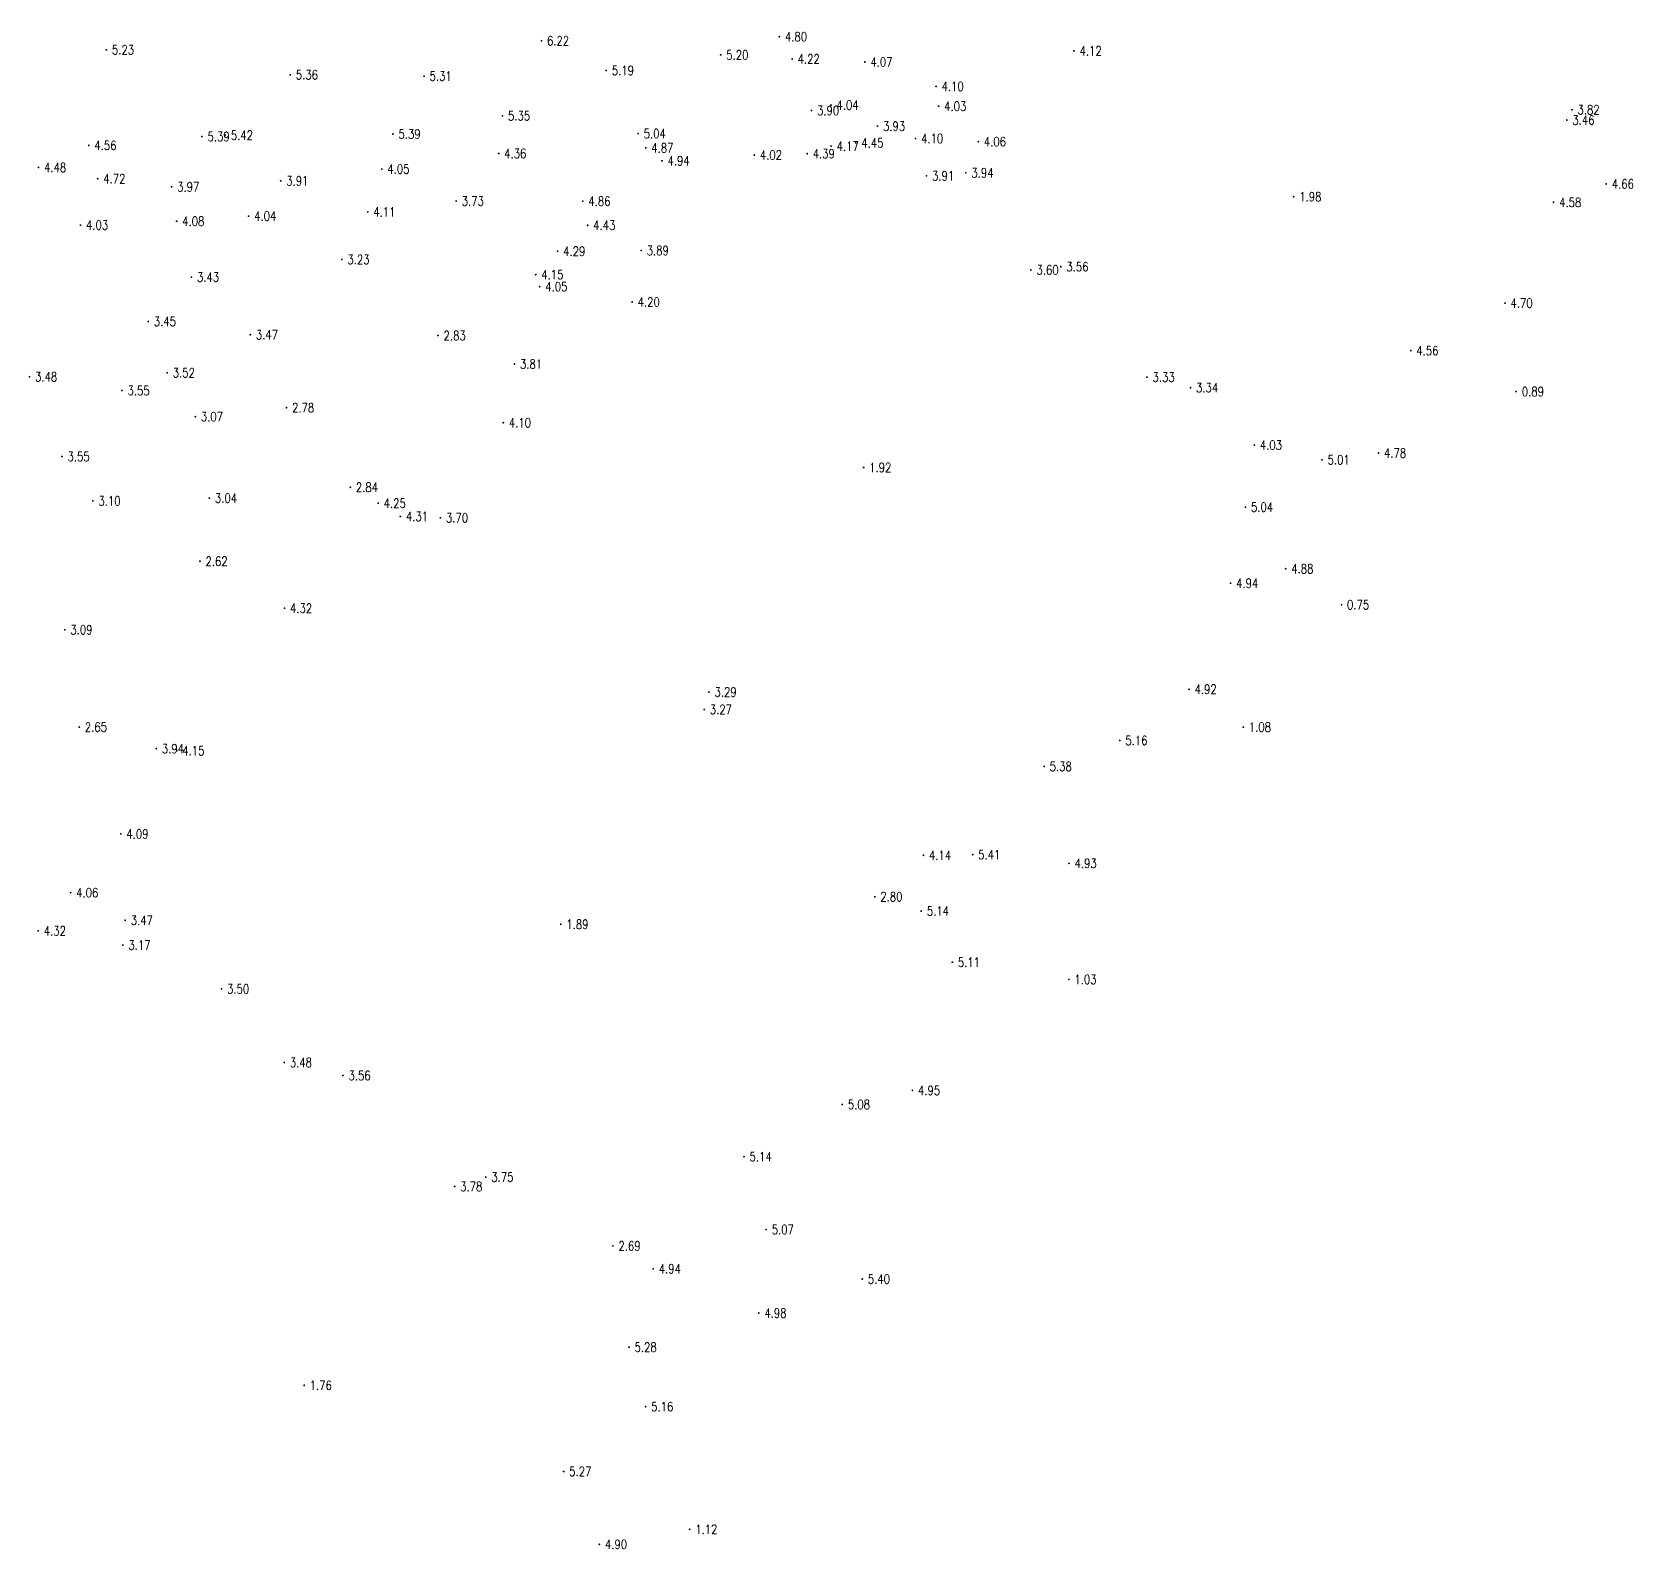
# Model space of a CAD drawing. Extents: x 476861 to 479475, y 2367369 to 2370541.
# Drawn here: x 478904.5 to 479077.8, y 2369171 to 2369335.2 of the extents above; entities that cross this region are included whole.
import ezdxf
from ezdxf.enums import TextEntityAlignment as Align

# ---------------------------------------------------------------- set-up
doc = ezdxf.new("R2010")
doc.units = 0
doc.header["$LTSCALE"] = 0.5
doc.layers.get('0').update_dxf_attribs({"linetype": 'CONTINUOUS'})
doc.layers.add('GCD', color=1, linetype='CONTINUOUS')
doc.styles.add('HZ', font='rs.shx', dxfattribs={"width": 0.8, "bigfont": 'hztxt.shx'})

# ---------------------------------------------------------------- blocks, each defined once
blk = doc.blocks.new('GC200')
at = {"linetype": 'Continuous', "const_width": 0.2, "flags": 128}
blk.add_lwpolyline([(-0.1, 0, 1), (0.1, 0, 1)], format="xyb", close=True, dxfattribs=at)

msp = doc.modelspace()

# ---------------------------------------------------------------- block references
at = {"layer": 'GCD', "linetype": 'Continuous'}
ref = msp.add_blockref('GC200', (478912.525, 2369333.314, 5.227), dxfattribs=dict(at, xscale=0.5, yscale=0.5, zscale=0.5))
ref.add_attrib('height', '5.23', dxfattribs={"linetype": 'Continuous', "height": 1, "style": 'HZ', "width": 0.8}).set_placement((478913.125, 2369333.314, 5.227), align=Align.MIDDLE_LEFT)
ref = msp.add_blockref('GC200', (478959.628, 2369334.293, 6.22), dxfattribs=dict(at, xscale=0.5, yscale=0.5, zscale=0.5))
ref.add_attrib('height', '6.22', dxfattribs={"linetype": 'Continuous', "height": 1, "style": 'HZ', "width": 0.8}).set_placement((478960.228, 2369334.293, 6.22), align=Align.MIDDLE_LEFT)
ref = msp.add_blockref('GC200', (478985.384, 2369334.738, 4.796), dxfattribs=dict(at, xscale=0.5, yscale=0.5, zscale=0.5))
ref.add_attrib('height', '4.80', dxfattribs={"linetype": 'Continuous', "height": 1, "style": 'HZ', "width": 0.8}).set_placement((478985.984, 2369334.738, 4.796), align=Align.MIDDLE_LEFT)
ref = msp.add_blockref('GC200', (479017.285, 2369333.199, 4.123), dxfattribs=dict(at, xscale=0.5, yscale=0.5, zscale=0.5))
ref.add_attrib('height', '4.12', dxfattribs={"linetype": 'Continuous', "height": 1, "style": 'HZ', "width": 0.8}).set_placement((479017.885, 2369333.199, 4.123), align=Align.MIDDLE_LEFT)
ref = msp.add_blockref('GC200', (478979.032, 2369332.763, 5.195), dxfattribs=dict(at, xscale=0.5, yscale=0.5, zscale=0.5))
ref.add_attrib('height', '5.20', dxfattribs={"linetype": 'Continuous', "height": 1, "style": 'HZ', "width": 0.8}).set_placement((478979.632, 2369332.763, 5.195), align=Align.MIDDLE_LEFT)
ref = msp.add_blockref('GC200', (478986.767, 2369332.327, 4.218), dxfattribs=dict(at, xscale=0.5, yscale=0.5, zscale=0.5))
ref.add_attrib('height', '4.22', dxfattribs={"linetype": 'Continuous', "height": 1, "style": 'HZ', "width": 0.8}).set_placement((478987.367, 2369332.327, 4.218), align=Align.MIDDLE_LEFT)
ref = msp.add_blockref('GC200', (478994.639, 2369331.993, 4.065), dxfattribs=dict(at, xscale=0.5, yscale=0.5, zscale=0.5))
ref.add_attrib('height', '4.07', dxfattribs={"linetype": 'Continuous', "height": 1, "style": 'HZ', "width": 0.8}).set_placement((478995.239, 2369331.993, 4.065), align=Align.MIDDLE_LEFT)
ref = msp.add_blockref('GC200', (478932.431, 2369330.608, 5.36), dxfattribs=dict(at, xscale=0.5, yscale=0.5, zscale=0.5))
ref.add_attrib('height', '5.36', dxfattribs={"linetype": 'Continuous', "height": 1, "style": 'HZ', "width": 0.8}).set_placement((478933.031, 2369330.608, 5.36), align=Align.MIDDLE_LEFT)
ref = msp.add_blockref('GC200', (478946.917, 2369330.465, 5.312), dxfattribs=dict(at, xscale=0.5, yscale=0.5, zscale=0.5))
ref.add_attrib('height', '5.31', dxfattribs={"linetype": 'Continuous', "height": 1, "style": 'HZ', "width": 0.8}).set_placement((478947.517, 2369330.465, 5.312), align=Align.MIDDLE_LEFT)
ref = msp.add_blockref('GC200', (478966.64, 2369331.076, 5.191), dxfattribs=dict(at, xscale=0.5, yscale=0.5, zscale=0.5))
ref.add_attrib('height', '5.19', dxfattribs={"linetype": 'Continuous', "height": 1, "style": 'HZ', "width": 0.8}).set_placement((478967.24, 2369331.076, 5.191), align=Align.MIDDLE_LEFT)
ref = msp.add_blockref('GC200', (479002.347, 2369329.351, 4.1), dxfattribs=dict(at, xscale=0.5, yscale=0.5, zscale=0.5))
ref.add_attrib('height', '4.10', dxfattribs={"linetype": 'Continuous', "height": 1, "style": 'HZ', "width": 0.8}).set_placement((479002.947, 2369329.351, 4.1), align=Align.MIDDLE_LEFT)
ref = msp.add_blockref('GC200', (478988.857, 2369326.741, 3.899), dxfattribs=dict(at, xscale=0.5, yscale=0.5, zscale=0.5))
ref.add_attrib('height', '3.90', dxfattribs={"linetype": 'Continuous', "height": 1, "style": 'HZ', "width": 0.8}).set_placement((478989.457, 2369326.741, 3.899), align=Align.MIDDLE_LEFT)
ref = msp.add_blockref('GC200', (478990.973, 2369327.332, 4.037), dxfattribs=dict(at, xscale=0.5, yscale=0.5, zscale=0.5))
ref.add_attrib('height', '4.04', dxfattribs={"linetype": 'Continuous', "height": 1, "style": 'HZ', "width": 0.8}).set_placement((478991.573, 2369327.332, 4.037), align=Align.MIDDLE_LEFT)
ref = msp.add_blockref('GC200', (479002.628, 2369327.202, 4.034), dxfattribs=dict(at, xscale=0.5, yscale=0.5, zscale=0.5))
ref.add_attrib('height', '4.03', dxfattribs={"linetype": 'Continuous', "height": 1, "style": 'HZ', "width": 0.8}).set_placement((479003.228, 2369327.202, 4.034), align=Align.MIDDLE_LEFT)
ref = msp.add_blockref('GC200', (479071.19, 2369326.823, 3.823), dxfattribs=dict(at, xscale=0.5, yscale=0.5, zscale=0.5))
ref.add_attrib('height', '3.82', dxfattribs={"linetype": 'Continuous', "height": 1, "style": 'HZ', "width": 0.8}).set_placement((479071.79, 2369326.823, 3.823), align=Align.MIDDLE_LEFT)
ref = msp.add_blockref('GC200', (478955.407, 2369326.167, 5.349), dxfattribs=dict(at, xscale=0.5, yscale=0.5, zscale=0.5))
ref.add_attrib('height', '5.35', dxfattribs={"linetype": 'Continuous', "height": 1, "style": 'HZ', "width": 0.8}).set_placement((478956.007, 2369326.167, 5.349), align=Align.MIDDLE_LEFT)
ref = msp.add_blockref('GC200', (478996, 2369325.045, 3.928), dxfattribs=dict(at, xscale=0.5, yscale=0.5, zscale=0.5))
ref.add_attrib('height', '3.93', dxfattribs={"linetype": 'Continuous', "height": 1, "style": 'HZ', "width": 0.8}).set_placement((478996.6, 2369325.045, 3.928), align=Align.MIDDLE_LEFT)
ref = msp.add_blockref('GC200', (479070.634, 2369325.705, 3.463), dxfattribs=dict(at, xscale=0.5, yscale=0.5, zscale=0.5))
ref.add_attrib('height', '3.46', dxfattribs={"linetype": 'Continuous', "height": 1, "style": 'HZ', "width": 0.8}).set_placement((479071.234, 2369325.705, 3.463), align=Align.MIDDLE_LEFT)
ref = msp.add_blockref('GC200', (478910.625, 2369322.967, 4.555), dxfattribs=dict(at, xscale=0.5, yscale=0.5, zscale=0.5))
ref.add_attrib('height', '4.56', dxfattribs={"linetype": 'Continuous', "height": 1, "style": 'HZ', "width": 0.8}).set_placement((478911.225, 2369322.967, 4.555), align=Align.MIDDLE_LEFT)
ref = msp.add_blockref('GC200', (478922.87, 2369323.918, 5.392), dxfattribs=dict(at, xscale=0.5, yscale=0.5, zscale=0.5))
ref.add_attrib('height', '5.39', dxfattribs={"linetype": 'Continuous', "height": 1, "style": 'HZ', "width": 0.8}).set_placement((478923.47, 2369323.918, 5.392), align=Align.MIDDLE_LEFT)
ref = msp.add_blockref('GC200', (478925.393, 2369324.065, 5.419), dxfattribs=dict(at, xscale=0.5, yscale=0.5, zscale=0.5))
ref.add_attrib('height', '5.42', dxfattribs={"linetype": 'Continuous', "height": 1, "style": 'HZ', "width": 0.8}).set_placement((478925.993, 2369324.065, 5.419), align=Align.MIDDLE_LEFT)
ref = msp.add_blockref('GC200', (478943.55, 2369324.194, 5.394), dxfattribs=dict(at, xscale=0.5, yscale=0.5, zscale=0.5))
ref.add_attrib('height', '5.39', dxfattribs={"linetype": 'Continuous', "height": 1, "style": 'HZ', "width": 0.8}).set_placement((478944.15, 2369324.194, 5.394), align=Align.MIDDLE_LEFT)
ref = msp.add_blockref('GC200', (478970.09, 2369324.248, 5.042), dxfattribs=dict(at, xscale=0.5, yscale=0.5, zscale=0.5))
ref.add_attrib('height', '5.04', dxfattribs={"linetype": 'Continuous', "height": 1, "style": 'HZ', "width": 0.8}).set_placement((478970.69, 2369324.248, 5.042), align=Align.MIDDLE_LEFT)
ref = msp.add_blockref('GC200', (478990.985, 2369322.879, 4.165), dxfattribs=dict(at, xscale=0.5, yscale=0.5, zscale=0.5))
ref.add_attrib('height', '4.17', dxfattribs={"linetype": 'Continuous', "height": 1, "style": 'HZ', "width": 0.8}).set_placement((478991.585, 2369322.879, 4.165), align=Align.MIDDLE_LEFT)
ref = msp.add_blockref('GC200', (478993.659, 2369323.237, 4.447), dxfattribs=dict(at, xscale=0.5, yscale=0.5, zscale=0.5))
ref.add_attrib('height', '4.45', dxfattribs={"linetype": 'Continuous', "height": 1, "style": 'HZ', "width": 0.8}).set_placement((478994.259, 2369323.237, 4.447), align=Align.MIDDLE_LEFT)
ref = msp.add_blockref('GC200', (479000.126, 2369323.71, 4.096), dxfattribs=dict(at, xscale=0.5, yscale=0.5, zscale=0.5))
ref.add_attrib('height', '4.10', dxfattribs={"linetype": 'Continuous', "height": 1, "style": 'HZ', "width": 0.8}).set_placement((479000.726, 2369323.71, 4.096), align=Align.MIDDLE_LEFT)
ref = msp.add_blockref('GC200', (479006.923, 2369323.369, 4.058), dxfattribs=dict(at, xscale=0.5, yscale=0.5, zscale=0.5))
ref.add_attrib('height', '4.06', dxfattribs={"linetype": 'Continuous', "height": 1, "style": 'HZ', "width": 0.8}).set_placement((479007.523, 2369323.369, 4.058), align=Align.MIDDLE_LEFT)
ref = msp.add_blockref('GC200', (478954.993, 2369322.087, 4.355), dxfattribs=dict(at, xscale=0.5, yscale=0.5, zscale=0.5))
ref.add_attrib('height', '4.36', dxfattribs={"linetype": 'Continuous', "height": 1, "style": 'HZ', "width": 0.8}).set_placement((478955.593, 2369322.087, 4.355), align=Align.MIDDLE_LEFT)
ref = msp.add_blockref('GC200', (478970.916, 2369322.694, 4.872), dxfattribs=dict(at, xscale=0.5, yscale=0.5, zscale=0.5))
ref.add_attrib('height', '4.87', dxfattribs={"linetype": 'Continuous', "height": 1, "style": 'HZ', "width": 0.8}).set_placement((478971.516, 2369322.694, 4.872), align=Align.MIDDLE_LEFT)
ref = msp.add_blockref('GC200', (478972.674, 2369321.301, 4.943), dxfattribs=dict(at, xscale=0.5, yscale=0.5, zscale=0.5))
ref.add_attrib('height', '4.94', dxfattribs={"linetype": 'Continuous', "height": 1, "style": 'HZ', "width": 0.8}).set_placement((478973.274, 2369321.301, 4.943), align=Align.MIDDLE_LEFT)
ref = msp.add_blockref('GC200', (478982.666, 2369321.921, 4.018), dxfattribs=dict(at, xscale=0.5, yscale=0.5, zscale=0.5))
ref.add_attrib('height', '4.02', dxfattribs={"linetype": 'Continuous', "height": 1, "style": 'HZ', "width": 0.8}).set_placement((478983.266, 2369321.921, 4.018), align=Align.MIDDLE_LEFT)
ref = msp.add_blockref('GC200', (478988.395, 2369322.068, 4.39), dxfattribs=dict(at, xscale=0.5, yscale=0.5, zscale=0.5))
ref.add_attrib('height', '4.39', dxfattribs={"linetype": 'Continuous', "height": 1, "style": 'HZ', "width": 0.8}).set_placement((478988.995, 2369322.068, 4.39), align=Align.MIDDLE_LEFT)
ref = msp.add_blockref('GC200', (478905.179, 2369320.578, 4.477), dxfattribs=dict(at, xscale=0.5, yscale=0.5, zscale=0.5))
ref.add_attrib('height', '4.48', dxfattribs={"linetype": 'Continuous', "height": 1, "style": 'HZ', "width": 0.8}).set_placement((478905.779, 2369320.578, 4.477), align=Align.MIDDLE_LEFT)
ref = msp.add_blockref('GC200', (478911.587, 2369319.357, 4.719), dxfattribs=dict(at, xscale=0.5, yscale=0.5, zscale=0.5))
ref.add_attrib('height', '4.72', dxfattribs={"linetype": 'Continuous', "height": 1, "style": 'HZ', "width": 0.8}).set_placement((478912.187, 2369319.357, 4.719), align=Align.MIDDLE_LEFT)
ref = msp.add_blockref('GC200', (478942.347, 2369320.399, 4.048), dxfattribs=dict(at, xscale=0.5, yscale=0.5, zscale=0.5))
ref.add_attrib('height', '4.05', dxfattribs={"linetype": 'Continuous', "height": 1, "style": 'HZ', "width": 0.8}).set_placement((478942.947, 2369320.399, 4.048), align=Align.MIDDLE_LEFT)
ref = msp.add_blockref('GC200', (479001.314, 2369319.669, 3.914), dxfattribs=dict(at, xscale=0.5, yscale=0.5, zscale=0.5))
ref.add_attrib('height', '3.91', dxfattribs={"linetype": 'Continuous', "height": 1, "style": 'HZ', "width": 0.8}).set_placement((479001.914, 2369319.669, 3.914), align=Align.MIDDLE_LEFT)
ref = msp.add_blockref('GC200', (479005.572, 2369319.994, 3.937), dxfattribs=dict(at, xscale=0.5, yscale=0.5, zscale=0.5))
ref.add_attrib('height', '3.94', dxfattribs={"linetype": 'Continuous', "height": 1, "style": 'HZ', "width": 0.8}).set_placement((479006.172, 2369319.994, 3.937), align=Align.MIDDLE_LEFT)
ref = msp.add_blockref('GC200', (478919.585, 2369318.477, 3.967), dxfattribs=dict(at, xscale=0.5, yscale=0.5, zscale=0.5))
ref.add_attrib('height', '3.97', dxfattribs={"linetype": 'Continuous', "height": 1, "style": 'HZ', "width": 0.8}).set_placement((478920.185, 2369318.477, 3.967), align=Align.MIDDLE_LEFT)
ref = msp.add_blockref('GC200', (478931.398, 2369319.126, 3.913), dxfattribs=dict(at, xscale=0.5, yscale=0.5, zscale=0.5))
ref.add_attrib('height', '3.91', dxfattribs={"linetype": 'Continuous', "height": 1, "style": 'HZ', "width": 0.8}).set_placement((478931.998, 2369319.126, 3.913), align=Align.MIDDLE_LEFT)
ref = msp.add_blockref('GC200', (479074.9, 2369318.793, 4.66), dxfattribs=dict(at, xscale=0.5, yscale=0.5, zscale=0.5))
ref.add_attrib('height', '4.66', dxfattribs={"linetype": 'Continuous', "height": 1, "style": 'HZ', "width": 0.8}).set_placement((479075.5, 2369318.793, 4.66), align=Align.MIDDLE_LEFT)
ref = msp.add_blockref('GC200', (478950.397, 2369316.935, 3.732), dxfattribs=dict(at, xscale=0.5, yscale=0.5, zscale=0.5))
ref.add_attrib('height', '3.73', dxfattribs={"linetype": 'Continuous', "height": 1, "style": 'HZ', "width": 0.8}).set_placement((478950.997, 2369316.935, 3.732), align=Align.MIDDLE_LEFT)
ref = msp.add_blockref('GC200', (478964.108, 2369316.927, 4.863), dxfattribs=dict(at, xscale=0.5, yscale=0.5, zscale=0.5))
ref.add_attrib('height', '4.86', dxfattribs={"linetype": 'Continuous', "height": 1, "style": 'HZ', "width": 0.8}).set_placement((478964.708, 2369316.927, 4.863), align=Align.MIDDLE_LEFT)
ref = msp.add_blockref('GC200', (479041.066, 2369317.413, 1.98), dxfattribs=dict(at, xscale=0.5, yscale=0.5, zscale=0.5))
ref.add_attrib('height', '1.98', dxfattribs={"linetype": 'Continuous', "height": 1, "style": 'HZ', "width": 0.8}).set_placement((479041.666, 2369317.413, 1.98), align=Align.MIDDLE_LEFT)
ref = msp.add_blockref('GC200', (479069.199, 2369316.805, 4.58), dxfattribs=dict(at, xscale=0.5, yscale=0.5, zscale=0.5))
ref.add_attrib('height', '4.58', dxfattribs={"linetype": 'Continuous', "height": 1, "style": 'HZ', "width": 0.8}).set_placement((479069.799, 2369316.805, 4.58), align=Align.MIDDLE_LEFT)
ref = msp.add_blockref('GC200', (478909.724, 2369314.337, 4.033), dxfattribs=dict(at, xscale=0.5, yscale=0.5, zscale=0.5))
ref.add_attrib('height', '4.03', dxfattribs={"linetype": 'Continuous', "height": 1, "style": 'HZ', "width": 0.8}).set_placement((478910.324, 2369314.337, 4.033), align=Align.MIDDLE_LEFT)
ref = msp.add_blockref('GC200', (478920.134, 2369314.753, 4.075), dxfattribs=dict(at, xscale=0.5, yscale=0.5, zscale=0.5))
ref.add_attrib('height', '4.08', dxfattribs={"linetype": 'Continuous', "height": 1, "style": 'HZ', "width": 0.8}).set_placement((478920.734, 2369314.753, 4.075), align=Align.MIDDLE_LEFT)
ref = msp.add_blockref('GC200', (478927.925, 2369315.308, 4.037), dxfattribs=dict(at, xscale=0.5, yscale=0.5, zscale=0.5))
ref.add_attrib('height', '4.04', dxfattribs={"linetype": 'Continuous', "height": 1, "style": 'HZ', "width": 0.8}).set_placement((478928.525, 2369315.308, 4.037), align=Align.MIDDLE_LEFT)
ref = msp.add_blockref('GC200', (478940.823, 2369315.765, 4.112), dxfattribs=dict(at, xscale=0.5, yscale=0.5, zscale=0.5))
ref.add_attrib('height', '4.11', dxfattribs={"linetype": 'Continuous', "height": 1, "style": 'HZ', "width": 0.8}).set_placement((478941.423, 2369315.765, 4.112), align=Align.MIDDLE_LEFT)
ref = msp.add_blockref('GC200', (478964.629, 2369314.319, 4.431), dxfattribs=dict(at, xscale=0.5, yscale=0.5, zscale=0.5))
ref.add_attrib('height', '4.43', dxfattribs={"linetype": 'Continuous', "height": 1, "style": 'HZ', "width": 0.8}).set_placement((478965.229, 2369314.319, 4.431), align=Align.MIDDLE_LEFT)
ref = msp.add_blockref('GC200', (478938.019, 2369310.615, 3.231), dxfattribs=dict(at, xscale=0.5, yscale=0.5, zscale=0.5))
ref.add_attrib('height', '3.23', dxfattribs={"linetype": 'Continuous', "height": 1, "style": 'HZ', "width": 0.8}).set_placement((478938.619, 2369310.615, 3.231), align=Align.MIDDLE_LEFT)
ref = msp.add_blockref('GC200', (478961.376, 2369311.505, 4.286), dxfattribs=dict(at, xscale=0.5, yscale=0.5, zscale=0.5))
ref.add_attrib('height', '4.29', dxfattribs={"linetype": 'Continuous', "height": 1, "style": 'HZ', "width": 0.8}).set_placement((478961.976, 2369311.505, 4.286), align=Align.MIDDLE_LEFT)
ref = msp.add_blockref('GC200', (478970.421, 2369311.586, 3.893), dxfattribs=dict(at, xscale=0.5, yscale=0.5, zscale=0.5))
ref.add_attrib('height', '3.89', dxfattribs={"linetype": 'Continuous', "height": 1, "style": 'HZ', "width": 0.8}).set_placement((478971.021, 2369311.586, 3.893), align=Align.MIDDLE_LEFT)
ref = msp.add_blockref('GC200', (478959.007, 2369308.975, 4.153), dxfattribs=dict(at, xscale=0.5, yscale=0.5, zscale=0.5))
ref.add_attrib('height', '4.15', dxfattribs={"linetype": 'Continuous', "height": 1, "style": 'HZ', "width": 0.8}).set_placement((478959.607, 2369308.975, 4.153), align=Align.MIDDLE_LEFT)
ref = msp.add_blockref('GC200', (479012.617, 2369309.483, 3.6), dxfattribs=dict(at, xscale=0.5, yscale=0.5, zscale=0.5))
ref.add_attrib('height', '3.60', dxfattribs={"linetype": 'Continuous', "height": 1, "style": 'HZ', "width": 0.8}).set_placement((479013.217, 2369309.483, 3.6), align=Align.MIDDLE_LEFT)
ref = msp.add_blockref('GC200', (479015.851, 2369309.833, 3.56), dxfattribs=dict(at, xscale=0.5, yscale=0.5, zscale=0.5))
ref.add_attrib('height', '3.56', dxfattribs={"linetype": 'Continuous', "height": 1, "style": 'HZ', "width": 0.8}).set_placement((479016.451, 2369309.833, 3.56), align=Align.MIDDLE_LEFT)
ref = msp.add_blockref('GC200', (478921.738, 2369308.703, 3.433), dxfattribs=dict(at, xscale=0.5, yscale=0.5, zscale=0.5))
ref.add_attrib('height', '3.43', dxfattribs={"linetype": 'Continuous', "height": 1, "style": 'HZ', "width": 0.8}).set_placement((478922.338, 2369308.703, 3.433), align=Align.MIDDLE_LEFT)
ref = msp.add_blockref('GC200', (478959.437, 2369307.674, 4.046), dxfattribs=dict(at, xscale=0.5, yscale=0.5, zscale=0.5))
ref.add_attrib('height', '4.05', dxfattribs={"linetype": 'Continuous', "height": 1, "style": 'HZ', "width": 0.8}).set_placement((478960.037, 2369307.674, 4.046), align=Align.MIDDLE_LEFT)
ref = msp.add_blockref('GC200', (478969.441, 2369306.012, 4.196), dxfattribs=dict(at, xscale=0.5, yscale=0.5, zscale=0.5))
ref.add_attrib('height', '4.20', dxfattribs={"linetype": 'Continuous', "height": 1, "style": 'HZ', "width": 0.8}).set_placement((478970.041, 2369306.012, 4.196), align=Align.MIDDLE_LEFT)
ref = msp.add_blockref('GC200', (479063.942, 2369305.895, 4.7), dxfattribs=dict(at, xscale=0.5, yscale=0.5, zscale=0.5))
ref.add_attrib('height', '4.70', dxfattribs={"linetype": 'Continuous', "height": 1, "style": 'HZ', "width": 0.8}).set_placement((479064.542, 2369305.895, 4.7), align=Align.MIDDLE_LEFT)
ref = msp.add_blockref('GC200', (478917.058, 2369303.905, 3.448), dxfattribs=dict(at, xscale=0.5, yscale=0.5, zscale=0.5))
ref.add_attrib('height', '3.45', dxfattribs={"linetype": 'Continuous', "height": 1, "style": 'HZ', "width": 0.8}).set_placement((478917.658, 2369303.905, 3.448), align=Align.MIDDLE_LEFT)
ref = msp.add_blockref('GC200', (478928.106, 2369302.469, 3.467), dxfattribs=dict(at, xscale=0.5, yscale=0.5, zscale=0.5))
ref.add_attrib('height', '3.47', dxfattribs={"linetype": 'Continuous', "height": 1, "style": 'HZ', "width": 0.8}).set_placement((478928.706, 2369302.469, 3.467), align=Align.MIDDLE_LEFT)
ref = msp.add_blockref('GC200', (478948.43, 2369302.379, 2.83), dxfattribs=dict(at, xscale=0.5, yscale=0.5, zscale=0.5))
ref.add_attrib('height', '2.83', dxfattribs={"linetype": 'Continuous', "height": 1, "style": 'HZ', "width": 0.8}).set_placement((478949.03, 2369302.379, 2.83), align=Align.MIDDLE_LEFT)
ref = msp.add_blockref('GC200', (479053.741, 2369300.748, 4.56), dxfattribs=dict(at, xscale=0.5, yscale=0.5, zscale=0.5))
ref.add_attrib('height', '4.56', dxfattribs={"linetype": 'Continuous', "height": 1, "style": 'HZ', "width": 0.8}).set_placement((479054.341, 2369300.748, 4.56), align=Align.MIDDLE_LEFT)
ref = msp.add_blockref('GC200', (478956.704, 2369299.298, 3.814), dxfattribs=dict(at, xscale=0.5, yscale=0.5, zscale=0.5))
ref.add_attrib('height', '3.81', dxfattribs={"linetype": 'Continuous', "height": 1, "style": 'HZ', "width": 0.8}).set_placement((478957.304, 2369299.298, 3.814), align=Align.MIDDLE_LEFT)
ref = msp.add_blockref('GC200', (478904.206, 2369297.923, 3.482), dxfattribs=dict(at, xscale=0.5, yscale=0.5, zscale=0.5))
ref.add_attrib('height', '3.48', dxfattribs={"linetype": 'Continuous', "height": 1, "style": 'HZ', "width": 0.8}).set_placement((478904.806, 2369297.923, 3.482), align=Align.MIDDLE_LEFT)
ref = msp.add_blockref('GC200', (478919.11, 2369298.351, 3.522), dxfattribs=dict(at, xscale=0.5, yscale=0.5, zscale=0.5))
ref.add_attrib('height', '3.52', dxfattribs={"linetype": 'Continuous', "height": 1, "style": 'HZ', "width": 0.8}).set_placement((478919.71, 2369298.351, 3.522), align=Align.MIDDLE_LEFT)
ref = msp.add_blockref('GC200', (479025.177, 2369297.876, 3.334), dxfattribs=dict(at, xscale=0.5, yscale=0.5, zscale=0.5))
ref.add_attrib('height', '3.33', dxfattribs={"linetype": 'Continuous', "height": 1, "style": 'HZ', "width": 0.8}).set_placement((479025.777, 2369297.876, 3.334), align=Align.MIDDLE_LEFT)
ref = msp.add_blockref('GC200', (479029.895, 2369296.737, 3.341), dxfattribs=dict(at, xscale=0.5, yscale=0.5, zscale=0.5))
ref.add_attrib('height', '3.34', dxfattribs={"linetype": 'Continuous', "height": 1, "style": 'HZ', "width": 0.8}).set_placement((479030.495, 2369296.737, 3.341), align=Align.MIDDLE_LEFT)
ref = msp.add_blockref('GC200', (478914.209, 2369296.424, 3.553), dxfattribs=dict(at, xscale=0.5, yscale=0.5, zscale=0.5))
ref.add_attrib('height', '3.55', dxfattribs={"linetype": 'Continuous', "height": 1, "style": 'HZ', "width": 0.8}).set_placement((478914.809, 2369296.424, 3.553), align=Align.MIDDLE_LEFT)
ref = msp.add_blockref('GC200', (479065.157, 2369296.319, 0.89), dxfattribs=dict(at, xscale=0.5, yscale=0.5, zscale=0.5))
ref.add_attrib('height', '0.89', dxfattribs={"linetype": 'Continuous', "height": 1, "style": 'HZ', "width": 0.8}).set_placement((479065.757, 2369296.319, 0.89), align=Align.MIDDLE_LEFT)
ref = msp.add_blockref('GC200', (478922.154, 2369293.601, 3.068), dxfattribs=dict(at, xscale=0.5, yscale=0.5, zscale=0.5))
ref.add_attrib('height', '3.07', dxfattribs={"linetype": 'Continuous', "height": 1, "style": 'HZ', "width": 0.8}).set_placement((478922.754, 2369293.601, 3.068), align=Align.MIDDLE_LEFT)
ref = msp.add_blockref('GC200', (478932.029, 2369294.576, 2.776), dxfattribs=dict(at, xscale=0.5, yscale=0.5, zscale=0.5))
ref.add_attrib('height', '2.78', dxfattribs={"linetype": 'Continuous', "height": 1, "style": 'HZ', "width": 0.8}).set_placement((478932.629, 2369294.576, 2.776), align=Align.MIDDLE_LEFT)
ref = msp.add_blockref('GC200', (478955.496, 2369292.943, 4.102), dxfattribs=dict(at, xscale=0.5, yscale=0.5, zscale=0.5))
ref.add_attrib('height', '4.10', dxfattribs={"linetype": 'Continuous', "height": 1, "style": 'HZ', "width": 0.8}).set_placement((478956.096, 2369292.943, 4.102), align=Align.MIDDLE_LEFT)
ref = msp.add_blockref('GC200', (479036.805, 2369290.531, 4.027), dxfattribs=dict(at, xscale=0.5, yscale=0.5, zscale=0.5))
ref.add_attrib('height', '4.03', dxfattribs={"linetype": 'Continuous', "height": 1, "style": 'HZ', "width": 0.8}).set_placement((479037.405, 2369290.531, 4.027), align=Align.MIDDLE_LEFT)
ref = msp.add_blockref('GC200', (478907.723, 2369289.281, 3.549), dxfattribs=dict(at, xscale=0.5, yscale=0.5, zscale=0.5))
ref.add_attrib('height', '3.55', dxfattribs={"linetype": 'Continuous', "height": 1, "style": 'HZ', "width": 0.8}).set_placement((478908.323, 2369289.281, 3.549), align=Align.MIDDLE_LEFT)
ref = msp.add_blockref('GC200', (478994.507, 2369288.098, 1.92), dxfattribs=dict(at, xscale=0.5, yscale=0.5, zscale=0.5))
ref.add_attrib('height', '1.92', dxfattribs={"linetype": 'Continuous', "height": 1, "style": 'HZ', "width": 0.8}).set_placement((478995.107, 2369288.098, 1.92), align=Align.MIDDLE_LEFT)
ref = msp.add_blockref('GC200', (479044.135, 2369288.928, 5.01), dxfattribs=dict(at, xscale=0.5, yscale=0.5, zscale=0.5))
ref.add_attrib('height', '5.01', dxfattribs={"linetype": 'Continuous', "height": 1, "style": 'HZ', "width": 0.8}).set_placement((479044.735, 2369288.928, 5.01), align=Align.MIDDLE_LEFT)
ref = msp.add_blockref('GC200', (479050.244, 2369289.66, 4.78), dxfattribs=dict(at, xscale=0.5, yscale=0.5, zscale=0.5))
ref.add_attrib('height', '4.78', dxfattribs={"linetype": 'Continuous', "height": 1, "style": 'HZ', "width": 0.8}).set_placement((479050.844, 2369289.66, 4.78), align=Align.MIDDLE_LEFT)
ref = msp.add_blockref('GC200', (478923.675, 2369284.779, 3.042), dxfattribs=dict(at, xscale=0.5, yscale=0.5, zscale=0.5))
ref.add_attrib('height', '3.04', dxfattribs={"linetype": 'Continuous', "height": 1, "style": 'HZ', "width": 0.8}).set_placement((478924.275, 2369284.779, 3.042), align=Align.MIDDLE_LEFT)
ref = msp.add_blockref('GC200', (478938.936, 2369285.955, 2.841), dxfattribs=dict(at, xscale=0.5, yscale=0.5, zscale=0.5))
ref.add_attrib('height', '2.84', dxfattribs={"linetype": 'Continuous', "height": 1, "style": 'HZ', "width": 0.8}).set_placement((478939.536, 2369285.955, 2.841), align=Align.MIDDLE_LEFT)
ref = msp.add_blockref('GC200', (478911.063, 2369284.48, 3.101), dxfattribs=dict(at, xscale=0.5, yscale=0.5, zscale=0.5))
ref.add_attrib('height', '3.10', dxfattribs={"linetype": 'Continuous', "height": 1, "style": 'HZ', "width": 0.8}).set_placement((478911.663, 2369284.48, 3.101), align=Align.MIDDLE_LEFT)
ref = msp.add_blockref('GC200', (478941.95, 2369284.226, 4.245), dxfattribs=dict(at, xscale=0.5, yscale=0.5, zscale=0.5))
ref.add_attrib('height', '4.25', dxfattribs={"linetype": 'Continuous', "height": 1, "style": 'HZ', "width": 0.8}).set_placement((478942.55, 2369284.226, 4.245), align=Align.MIDDLE_LEFT)
ref = msp.add_blockref('GC200', (479035.841, 2369283.805, 5.039), dxfattribs=dict(at, xscale=0.5, yscale=0.5, zscale=0.5))
ref.add_attrib('height', '5.04', dxfattribs={"linetype": 'Continuous', "height": 1, "style": 'HZ', "width": 0.8}).set_placement((479036.441, 2369283.805, 5.039), align=Align.MIDDLE_LEFT)
ref = msp.add_blockref('GC200', (478944.353, 2369282.796, 4.308), dxfattribs=dict(at, xscale=0.5, yscale=0.5, zscale=0.5))
ref.add_attrib('height', '4.31', dxfattribs={"linetype": 'Continuous', "height": 1, "style": 'HZ', "width": 0.8}).set_placement((478944.953, 2369282.796, 4.308), align=Align.MIDDLE_LEFT)
ref = msp.add_blockref('GC200', (478948.687, 2369282.649, 3.702), dxfattribs=dict(at, xscale=0.5, yscale=0.5, zscale=0.5))
ref.add_attrib('height', '3.70', dxfattribs={"linetype": 'Continuous', "height": 1, "style": 'HZ', "width": 0.8}).set_placement((478949.287, 2369282.649, 3.702), align=Align.MIDDLE_LEFT)
ref = msp.add_blockref('GC200', (478922.656, 2369277.948, 2.615), dxfattribs=dict(at, xscale=0.5, yscale=0.5, zscale=0.5))
ref.add_attrib('height', '2.62', dxfattribs={"linetype": 'Continuous', "height": 1, "style": 'HZ', "width": 0.8}).set_placement((478923.256, 2369277.948, 2.615), align=Align.MIDDLE_LEFT)
ref = msp.add_blockref('GC200', (479040.2, 2369277.138, 4.88), dxfattribs=dict(at, xscale=0.5, yscale=0.5, zscale=0.5))
ref.add_attrib('height', '4.88', dxfattribs={"linetype": 'Continuous', "height": 1, "style": 'HZ', "width": 0.8}).set_placement((479040.8, 2369277.138, 4.88), align=Align.MIDDLE_LEFT)
ref = msp.add_blockref('GC200', (479034.23, 2369275.572, 4.94), dxfattribs=dict(at, xscale=0.5, yscale=0.5, zscale=0.5))
ref.add_attrib('height', '4.94', dxfattribs={"linetype": 'Continuous', "height": 1, "style": 'HZ', "width": 0.8}).set_placement((479034.83, 2369275.572, 4.94), align=Align.MIDDLE_LEFT)
ref = msp.add_blockref('GC200', (478931.809, 2369272.86, 4.317), dxfattribs=dict(at, xscale=0.5, yscale=0.5, zscale=0.5))
ref.add_attrib('height', '4.32', dxfattribs={"linetype": 'Continuous', "height": 1, "style": 'HZ', "width": 0.8}).set_placement((478932.409, 2369272.86, 4.317), align=Align.MIDDLE_LEFT)
ref = msp.add_blockref('GC200', (479046.242, 2369273.232, 0.746), dxfattribs=dict(at, xscale=0.5, yscale=0.5, zscale=0.5))
ref.add_attrib('height', '0.75', dxfattribs={"linetype": 'Continuous', "height": 1, "style": 'HZ', "width": 0.8}).set_placement((479046.842, 2369273.232, 0.746), align=Align.MIDDLE_LEFT)
ref = msp.add_blockref('GC200', (478908.021, 2369270.528, 3.091), dxfattribs=dict(at, xscale=0.5, yscale=0.5, zscale=0.5))
ref.add_attrib('height', '3.09', dxfattribs={"linetype": 'Continuous', "height": 1, "style": 'HZ', "width": 0.8}).set_placement((478908.621, 2369270.528, 3.091), align=Align.MIDDLE_LEFT)
ref = msp.add_blockref('GC200', (478977.762, 2369263.785, 3.288), dxfattribs=dict(at, xscale=0.5, yscale=0.5, zscale=0.5))
ref.add_attrib('height', '3.29', dxfattribs={"linetype": 'Continuous', "height": 1, "style": 'HZ', "width": 0.8}).set_placement((478978.362, 2369263.785, 3.288), align=Align.MIDDLE_LEFT)
ref = msp.add_blockref('GC200', (479029.733, 2369264.088, 4.923), dxfattribs=dict(at, xscale=0.5, yscale=0.5, zscale=0.5))
ref.add_attrib('height', '4.92', dxfattribs={"linetype": 'Continuous', "height": 1, "style": 'HZ', "width": 0.8}).set_placement((479030.333, 2369264.088, 4.923), align=Align.MIDDLE_LEFT)
ref = msp.add_blockref('GC200', (478977.25, 2369261.9, 3.273), dxfattribs=dict(at, xscale=0.5, yscale=0.5, zscale=0.5))
ref.add_attrib('height', '3.27', dxfattribs={"linetype": 'Continuous', "height": 1, "style": 'HZ', "width": 0.8}).set_placement((478977.85, 2369261.9, 3.273), align=Align.MIDDLE_LEFT)
ref = msp.add_blockref('GC200', (478909.591, 2369259.995, 2.65), dxfattribs=dict(at, xscale=0.5, yscale=0.5, zscale=0.5))
ref.add_attrib('height', '2.65', dxfattribs={"linetype": 'Continuous', "height": 1, "style": 'HZ', "width": 0.8}).set_placement((478910.191, 2369259.995, 2.65), align=Align.MIDDLE_LEFT)
ref = msp.add_blockref('GC200', (479035.61, 2369259.989, 1.084), dxfattribs=dict(at, xscale=0.5, yscale=0.5, zscale=0.5))
ref.add_attrib('height', '1.08', dxfattribs={"linetype": 'Continuous', "height": 1, "style": 'HZ', "width": 0.8}).set_placement((479036.21, 2369259.989, 1.084), align=Align.MIDDLE_LEFT)
ref = msp.add_blockref('GC200', (478917.933, 2369257.654, 3.941), dxfattribs=dict(at, xscale=0.5, yscale=0.5, zscale=0.5))
ref.add_attrib('height', '3.94', dxfattribs={"linetype": 'Continuous', "height": 1, "style": 'HZ', "width": 0.8}).set_placement((478918.533, 2369257.654, 3.941), align=Align.MIDDLE_LEFT)
ref = msp.add_blockref('GC200', (478920.144, 2369257.432, 4.15), dxfattribs=dict(at, xscale=0.5, yscale=0.5, zscale=0.5))
ref.add_attrib('height', '4.15', dxfattribs={"linetype": 'Continuous', "height": 1, "style": 'HZ', "width": 0.8}).set_placement((478920.744, 2369257.432, 4.15), align=Align.MIDDLE_LEFT)
ref = msp.add_blockref('GC200', (479022.236, 2369258.553, 5.16), dxfattribs=dict(at, xscale=0.5, yscale=0.5, zscale=0.5))
ref.add_attrib('height', '5.16', dxfattribs={"linetype": 'Continuous', "height": 1, "style": 'HZ', "width": 0.8}).set_placement((479022.836, 2369258.553, 5.16), align=Align.MIDDLE_LEFT)
ref = msp.add_blockref('GC200', (479014.047, 2369255.736, 5.379), dxfattribs=dict(at, xscale=0.5, yscale=0.5, zscale=0.5))
ref.add_attrib('height', '5.38', dxfattribs={"linetype": 'Continuous', "height": 1, "style": 'HZ', "width": 0.8}).set_placement((479014.647, 2369255.736, 5.379), align=Align.MIDDLE_LEFT)
ref = msp.add_blockref('GC200', (478914.085, 2369248.432, 4.085), dxfattribs=dict(at, xscale=0.5, yscale=0.5, zscale=0.5))
ref.add_attrib('height', '4.09', dxfattribs={"linetype": 'Continuous', "height": 1, "style": 'HZ', "width": 0.8}).set_placement((478914.685, 2369248.432, 4.085), align=Align.MIDDLE_LEFT)
ref = msp.add_blockref('GC200', (479000.98, 2369246.116, 4.143), dxfattribs=dict(at, xscale=0.5, yscale=0.5, zscale=0.5))
ref.add_attrib('height', '4.14', dxfattribs={"linetype": 'Continuous', "height": 1, "style": 'HZ', "width": 0.8}).set_placement((479001.58, 2369246.116, 4.143), align=Align.MIDDLE_LEFT)
ref = msp.add_blockref('GC200', (479006.306, 2369246.184, 5.411), dxfattribs=dict(at, xscale=0.5, yscale=0.5, zscale=0.5))
ref.add_attrib('height', '5.41', dxfattribs={"linetype": 'Continuous', "height": 1, "style": 'HZ', "width": 0.8}).set_placement((479006.906, 2369246.184, 5.411), align=Align.MIDDLE_LEFT)
ref = msp.add_blockref('GC200', (479016.741, 2369245.248, 4.93), dxfattribs=dict(at, xscale=0.5, yscale=0.5, zscale=0.5))
ref.add_attrib('height', '4.93', dxfattribs={"linetype": 'Continuous', "height": 1, "style": 'HZ', "width": 0.8}).set_placement((479017.341, 2369245.248, 4.93), align=Align.MIDDLE_LEFT)
ref = msp.add_blockref('GC200', (478908.658, 2369242.069, 4.062), dxfattribs=dict(at, xscale=0.5, yscale=0.5, zscale=0.5))
ref.add_attrib('height', '4.06', dxfattribs={"linetype": 'Continuous', "height": 1, "style": 'HZ', "width": 0.8}).set_placement((478909.258, 2369242.069, 4.062), align=Align.MIDDLE_LEFT)
ref = msp.add_blockref('GC200', (478995.715, 2369241.629, 2.795), dxfattribs=dict(at, xscale=0.5, yscale=0.5, zscale=0.5))
ref.add_attrib('height', '2.80', dxfattribs={"linetype": 'Continuous', "height": 1, "style": 'HZ', "width": 0.8}).set_placement((478996.315, 2369241.629, 2.795), align=Align.MIDDLE_LEFT)
ref = msp.add_blockref('GC200', (479000.742, 2369240.083, 5.144), dxfattribs=dict(at, xscale=0.5, yscale=0.5, zscale=0.5))
ref.add_attrib('height', '5.14', dxfattribs={"linetype": 'Continuous', "height": 1, "style": 'HZ', "width": 0.8}).set_placement((479001.342, 2369240.083, 5.144), align=Align.MIDDLE_LEFT)
ref = msp.add_blockref('GC200', (478905.147, 2369237.93, 4.321), dxfattribs=dict(at, xscale=0.5, yscale=0.5, zscale=0.5))
ref.add_attrib('height', '4.32', dxfattribs={"linetype": 'Continuous', "height": 1, "style": 'HZ', "width": 0.8}).set_placement((478905.747, 2369237.93, 4.321), align=Align.MIDDLE_LEFT)
ref = msp.add_blockref('GC200', (478914.565, 2369239.079, 3.465), dxfattribs=dict(at, xscale=0.5, yscale=0.5, zscale=0.5))
ref.add_attrib('height', '3.47', dxfattribs={"linetype": 'Continuous', "height": 1, "style": 'HZ', "width": 0.8}).set_placement((478915.165, 2369239.079, 3.465), align=Align.MIDDLE_LEFT)
ref = msp.add_blockref('GC200', (478961.725, 2369238.649, 1.89), dxfattribs=dict(at, xscale=0.5, yscale=0.5, zscale=0.5))
ref.add_attrib('height', '1.89', dxfattribs={"linetype": 'Continuous', "height": 1, "style": 'HZ', "width": 0.8}).set_placement((478962.325, 2369238.649, 1.89), align=Align.MIDDLE_LEFT)
ref = msp.add_blockref('GC200', (478914.308, 2369236.393, 3.168), dxfattribs=dict(at, xscale=0.5, yscale=0.5, zscale=0.5))
ref.add_attrib('height', '3.17', dxfattribs={"linetype": 'Continuous', "height": 1, "style": 'HZ', "width": 0.8}).set_placement((478914.908, 2369236.393, 3.168), align=Align.MIDDLE_LEFT)
ref = msp.add_blockref('GC200', (479004.112, 2369234.54, 5.11), dxfattribs=dict(at, xscale=0.5, yscale=0.5, zscale=0.5))
ref.add_attrib('height', '5.11', dxfattribs={"linetype": 'Continuous', "height": 1, "style": 'HZ', "width": 0.8}).set_placement((479004.712, 2369234.54, 5.11), align=Align.MIDDLE_LEFT)
ref = msp.add_blockref('GC200', (479016.726, 2369232.675, 1.03), dxfattribs=dict(at, xscale=0.5, yscale=0.5, zscale=0.5))
ref.add_attrib('height', '1.03', dxfattribs={"linetype": 'Continuous', "height": 1, "style": 'HZ', "width": 0.8}).set_placement((479017.326, 2369232.675, 1.03), align=Align.MIDDLE_LEFT)
ref = msp.add_blockref('GC200', (478924.992, 2369231.653, 3.5), dxfattribs=dict(at, xscale=0.5, yscale=0.5, zscale=0.5))
ref.add_attrib('height', '3.50', dxfattribs={"linetype": 'Continuous', "height": 1, "style": 'HZ', "width": 0.8}).set_placement((478925.592, 2369231.653, 3.5), align=Align.MIDDLE_LEFT)
ref = msp.add_blockref('GC200', (478931.779, 2369223.685, 3.48), dxfattribs=dict(at, xscale=0.5, yscale=0.5, zscale=0.5))
ref.add_attrib('height', '3.48', dxfattribs={"linetype": 'Continuous', "height": 1, "style": 'HZ', "width": 0.8}).set_placement((478932.379, 2369223.685, 3.48), align=Align.MIDDLE_LEFT)
ref = msp.add_blockref('GC200', (478938.138, 2369222.275, 3.56), dxfattribs=dict(at, xscale=0.5, yscale=0.5, zscale=0.5))
ref.add_attrib('height', '3.56', dxfattribs={"linetype": 'Continuous', "height": 1, "style": 'HZ', "width": 0.8}).set_placement((478938.738, 2369222.275, 3.56), align=Align.MIDDLE_LEFT)
ref = msp.add_blockref('GC200', (478999.789, 2369220.666, 4.95), dxfattribs=dict(at, xscale=0.5, yscale=0.5, zscale=0.5))
ref.add_attrib('height', '4.95', dxfattribs={"linetype": 'Continuous', "height": 1, "style": 'HZ', "width": 0.8}).set_placement((479000.389, 2369220.666, 4.95), align=Align.MIDDLE_LEFT)
ref = msp.add_blockref('GC200', (478992.191, 2369219.137, 5.08), dxfattribs=dict(at, xscale=0.5, yscale=0.5, zscale=0.5))
ref.add_attrib('height', '5.08', dxfattribs={"linetype": 'Continuous', "height": 1, "style": 'HZ', "width": 0.8}).set_placement((478992.791, 2369219.137, 5.08), align=Align.MIDDLE_LEFT)
ref = msp.add_blockref('GC200', (478981.556, 2369213.494, 5.143), dxfattribs=dict(at, xscale=0.5, yscale=0.5, zscale=0.5))
ref.add_attrib('height', '5.14', dxfattribs={"linetype": 'Continuous', "height": 1, "style": 'HZ', "width": 0.8}).set_placement((478982.156, 2369213.494, 5.143), align=Align.MIDDLE_LEFT)
ref = msp.add_blockref('GC200', (478950.232, 2369210.262, 3.78), dxfattribs=dict(at, xscale=0.5, yscale=0.5, zscale=0.5))
ref.add_attrib('height', '3.78', dxfattribs={"linetype": 'Continuous', "height": 1, "style": 'HZ', "width": 0.8}).set_placement((478950.832, 2369210.262, 3.78), align=Align.MIDDLE_LEFT)
ref = msp.add_blockref('GC200', (478953.598, 2369211.281, 3.75), dxfattribs=dict(at, xscale=0.5, yscale=0.5, zscale=0.5))
ref.add_attrib('height', '3.75', dxfattribs={"linetype": 'Continuous', "height": 1, "style": 'HZ', "width": 0.8}).set_placement((478954.198, 2369211.281, 3.75), align=Align.MIDDLE_LEFT)
ref = msp.add_blockref('GC200', (478983.958, 2369205.606, 5.07), dxfattribs=dict(at, xscale=0.5, yscale=0.5, zscale=0.5))
ref.add_attrib('height', '5.07', dxfattribs={"linetype": 'Continuous', "height": 1, "style": 'HZ', "width": 0.8}).set_placement((478984.558, 2369205.606, 5.07), align=Align.MIDDLE_LEFT)
ref = msp.add_blockref('GC200', (478967.36, 2369203.834, 2.692), dxfattribs=dict(at, xscale=0.5, yscale=0.5, zscale=0.5))
ref.add_attrib('height', '2.69', dxfattribs={"linetype": 'Continuous', "height": 1, "style": 'HZ', "width": 0.8}).set_placement((478967.96, 2369203.834, 2.692), align=Align.MIDDLE_LEFT)
ref = msp.add_blockref('GC200', (478971.723, 2369201.352, 4.942), dxfattribs=dict(at, xscale=0.5, yscale=0.5, zscale=0.5))
ref.add_attrib('height', '4.94', dxfattribs={"linetype": 'Continuous', "height": 1, "style": 'HZ', "width": 0.8}).set_placement((478972.323, 2369201.352, 4.942), align=Align.MIDDLE_LEFT)
ref = msp.add_blockref('GC200', (478994.361, 2369200.242, 5.399), dxfattribs=dict(at, xscale=0.5, yscale=0.5, zscale=0.5))
ref.add_attrib('height', '5.40', dxfattribs={"linetype": 'Continuous', "height": 1, "style": 'HZ', "width": 0.8}).set_placement((478994.961, 2369200.242, 5.399), align=Align.MIDDLE_LEFT)
ref = msp.add_blockref('GC200', (478983.163, 2369196.557, 4.98), dxfattribs=dict(at, xscale=0.5, yscale=0.5, zscale=0.5))
ref.add_attrib('height', '4.98', dxfattribs={"linetype": 'Continuous', "height": 1, "style": 'HZ', "width": 0.8}).set_placement((478983.763, 2369196.557, 4.98), align=Align.MIDDLE_LEFT)
ref = msp.add_blockref('GC200', (478969.107, 2369192.866, 5.278), dxfattribs=dict(at, xscale=0.5, yscale=0.5, zscale=0.5))
ref.add_attrib('height', '5.28', dxfattribs={"linetype": 'Continuous', "height": 1, "style": 'HZ', "width": 0.8}).set_placement((478969.707, 2369192.866, 5.278), align=Align.MIDDLE_LEFT)
ref = msp.add_blockref('GC200', (478933.939, 2369188.739, 1.76), dxfattribs=dict(at, xscale=0.5, yscale=0.5, zscale=0.5))
ref.add_attrib('height', '1.76', dxfattribs={"linetype": 'Continuous', "height": 1, "style": 'HZ', "width": 0.8}).set_placement((478934.539, 2369188.739, 1.76), align=Align.MIDDLE_LEFT)
ref = msp.add_blockref('GC200', (478970.902, 2369186.432, 5.16), dxfattribs=dict(at, xscale=0.5, yscale=0.5, zscale=0.5))
ref.add_attrib('height', '5.16', dxfattribs={"linetype": 'Continuous', "height": 1, "style": 'HZ', "width": 0.8}).set_placement((478971.502, 2369186.432, 5.16), align=Align.MIDDLE_LEFT)
ref = msp.add_blockref('GC200', (478962.033, 2369179.411, 5.27), dxfattribs=dict(at, xscale=0.5, yscale=0.5, zscale=0.5))
ref.add_attrib('height', '5.27', dxfattribs={"linetype": 'Continuous', "height": 1, "style": 'HZ', "width": 0.8}).set_placement((478962.633, 2369179.411, 5.27), align=Align.MIDDLE_LEFT)
ref = msp.add_blockref('GC200', (478975.675, 2369173.146, 1.12), dxfattribs=dict(at, xscale=0.5, yscale=0.5, zscale=0.5))
ref.add_attrib('height', '1.12', dxfattribs={"linetype": 'Continuous', "height": 1, "style": 'HZ', "width": 0.8}).set_placement((478976.275, 2369173.146, 1.12), align=Align.MIDDLE_LEFT)
ref = msp.add_blockref('GC200', (478965.898, 2369171.521, 4.901), dxfattribs=dict(at, xscale=0.5, yscale=0.5, zscale=0.5))
ref.add_attrib('height', '4.90', dxfattribs={"linetype": 'Continuous', "height": 1, "style": 'HZ', "width": 0.8}).set_placement((478966.498, 2369171.521, 4.901), align=Align.MIDDLE_LEFT)

doc.saveas('drawing.dxf')
